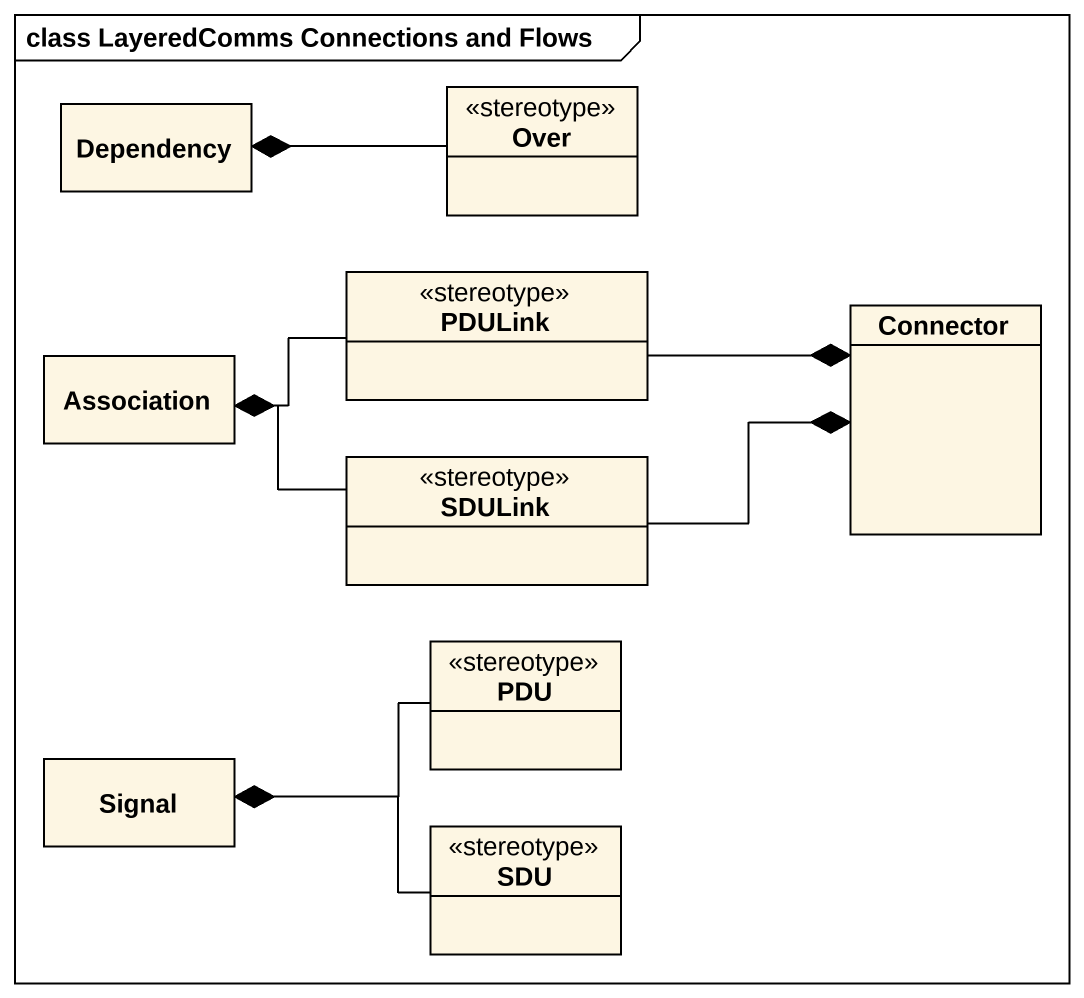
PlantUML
@startuml
mainframe class LayeredComms Connections and Flows
hide circle
hide empty members
class Dependency
class "Over" as Over_ <<stereotype>>
class PDULink <<stereotype>>
class Connector
class Association
class SDULink <<stereotype>>
class PDU <<stereotype>>
class Signal
class SDU <<stereotype>>
Over_ -left-* Dependency
PDULink -right-* Connector
PDULink -left-* Association
SDULink -right-* Connector
SDULink -left-* Association
PDU -left-* Signal
SDU -left-* Signal
@enduml
